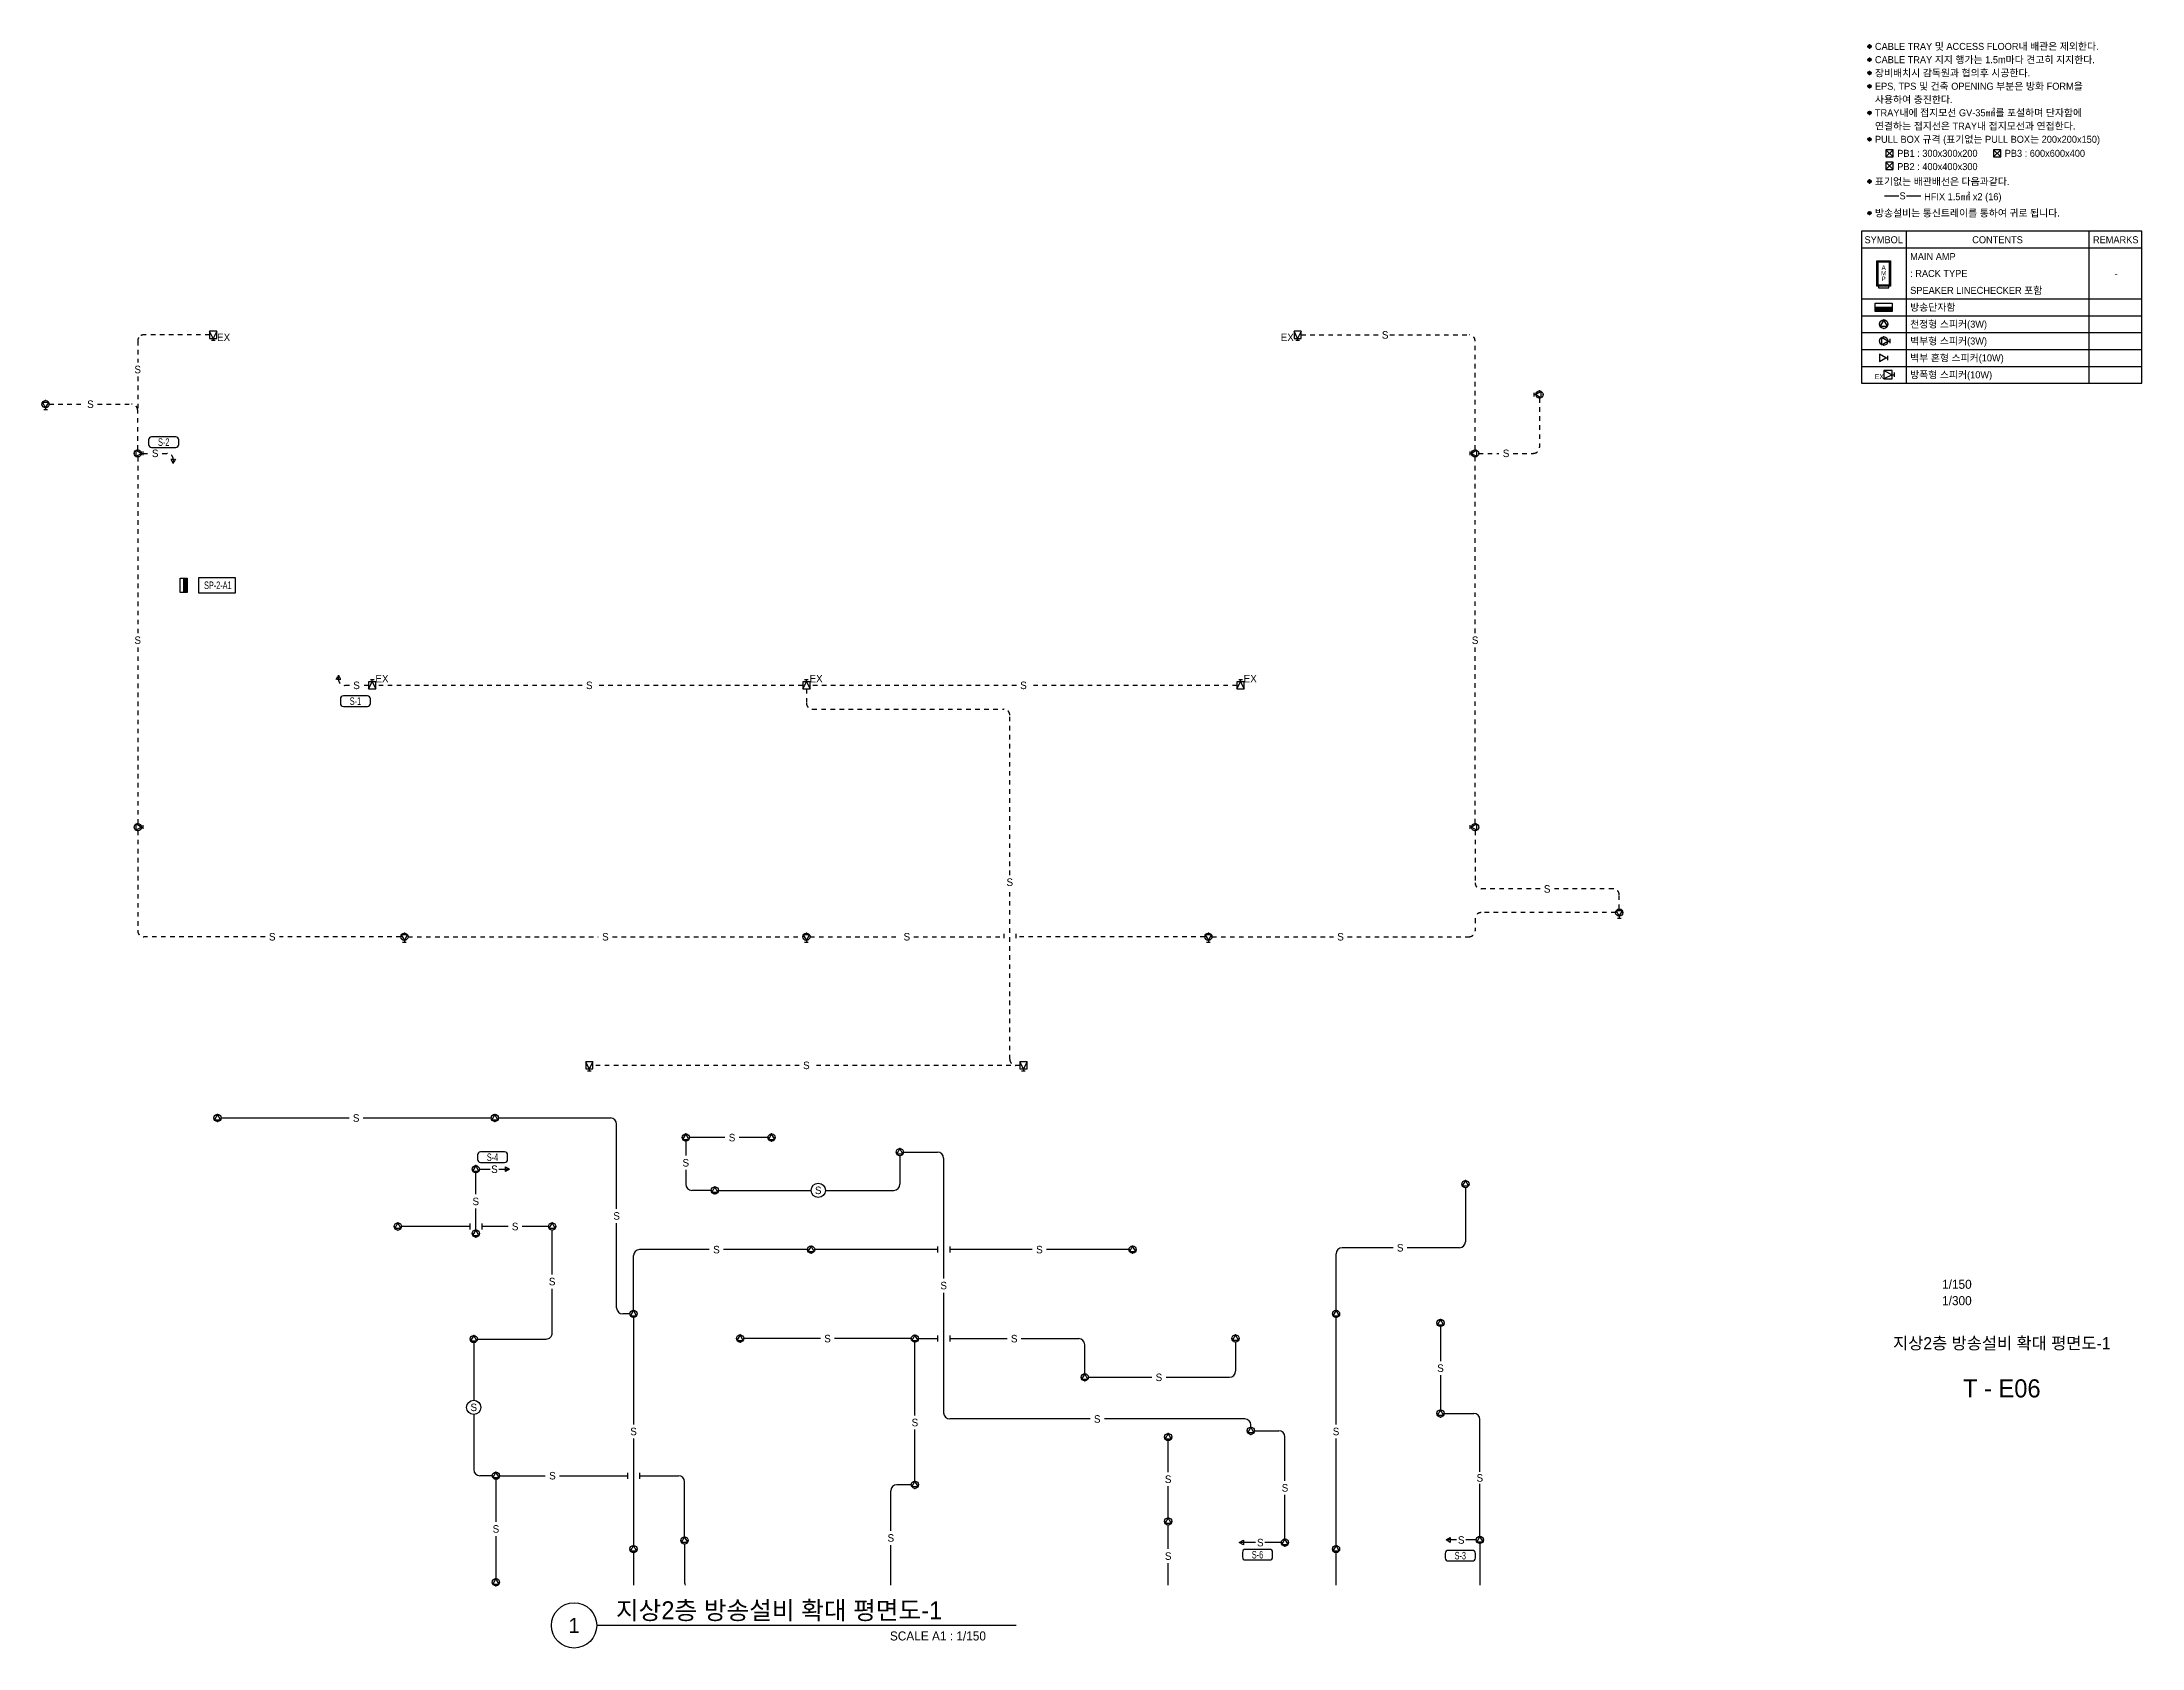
# Model space of a CAD drawing. Header units: millimetres. Extents: x 93478 to 502050, y -351975 to 881490.
# Drawn here: x 271420 to 375900, y -173775 to -93855 of the extents above; entities that cross this region are included whole.
import ezdxf
from ezdxf.enums import TextEntityAlignment as Align

# ---------------------------------------------------------------- set-up
doc = ezdxf.new("R2010")
doc.units = ezdxf.units.MM
doc.header["$LTSCALE"] = 150
doc.set_wipeout_variables(frame=1)
doc.linetypes.add('D1', pattern=[3, 1, -1, 1])
for name, color, linetype in [('------30 Public Address Terminal Board', 3, 'Continuous'), ('------31 Speaker', 3, 'Continuous'), ('-----20 General Symbol', 3, 'Continuous'), ('-----21 Embeded Wire in Ceiling or Wall', 4, 'Continuous'), ('-----23 Concealed or Exposed Wire', 4, 'D1'), ('-----29 Cable Schedule', 1, 'Continuous'), ('-----30 Text', 2, 'Continuous'), ('-----41 Drawing Title', 2, 'Continuous'), ('-----42 Drawing Number', 2, 'Continuous'), ('-----43 Drawing Scale', 3, 'Continuous')]:
    doc.layers.add(name, color=color, linetype=linetype)
doc.styles.add('ELEC', font='')
doc.styles.get('ELEC').set_extended_font_data('Dotum')

# ---------------------------------------------------------------- blocks, each defined once
blk = doc.blocks.new('E01-1')
blk.add_lwpolyline([(130, -75), (0, 150), (-130, -75)], close=True)
at = {"linetype": 'Continuous'}
blk.add_circle((0, 0), 150, dxfattribs=at)
for p in [(-150, 0), (0, 150), (150, 0), (0, -150)]:
    blk.add_point(p)
blk = doc.blocks.new('I04')
for p, q in [((-375, 150), (-75, 0)), ((-75, 0), (-375, -150)), ((-75, 0), (0, 0)), ((0, -75), (0, 75))]:
    blk.add_line(p, q)
blk.add_lwpolyline([(-375, -150), (-75, -150), (-75, 150), (-375, 150)], close=True)
blk = doc.blocks.new('I02')
for p, q in [((-75, 0), (0, 0)), ((0, -75), (0, 75))]:
    blk.add_line(p, q)
blk.add_lwpolyline([(-300, -130), (-75, 0), (-300, 130)], close=True)
at = {"linetype": 'Continuous'}
blk.add_circle((-225, 0), 150, dxfattribs=at)
for p in [(-225, 150), (-375, 0), (-225, -150), (-75, 0)]:
    blk.add_point(p)
blk = doc.blocks.new('O07')
blk.add_lwpolyline([(0, -100), (173, 0), (0, 100)], close=True)
blk = doc.blocks.new('I05')
blk.add_hatch(color=256).paths.add_polyline_path([(300, 150), (-300, 150), (-300, 0), (300, 0)])
blk.add_line((-300, 150), (300, 150))
blk.add_lwpolyline([(-300, 0), (-300, 300), (300, 300), (300, 0)], close=True)
blk = doc.blocks.new('I03')
for p, q in [((-75, 0), (0, 0)), ((0, -75), (0, 75))]:
    blk.add_line(p, q)
blk.add_lwpolyline([(-75, 0), (-300, 130), (-300, -130)], close=True)
blk = doc.blocks.new('I12')
for points in [[(300, 75), (-300, 75), (-300, 1200), (300, 1200)], [(225, 75), (-225, 75), (-225, 0), (225, 0)]]:
    blk.add_lwpolyline(points, close=True)
at = {"color": 1}
blk.add_lwpolyline([(-250, 1150), (250, 1150), (250, 125), (-250, 125)], close=True, dxfattribs=at)
at = {"style": 'ELEC'}
for s, p in [('A', (0, 900)), ('M', (0, 650)), ('P', (0, 400))]:
    blk.add_text(s, height=200, dxfattribs=at).set_placement(p, align=Align.MIDDLE)
blk = doc.blocks.new('A$C9b6ca0ab')
at = {"layer": '-----30 Text'}
h = blk.add_hatch(color=256, dxfattribs=at)
edge = h.paths.add_edge_path()
edge.add_arc((-32211, -9950), 160, 0, 360)
h = blk.add_hatch(color=256, dxfattribs=at)
edge = h.paths.add_edge_path()
edge.add_arc((-32211, -11271), 160, 0, 360)
h = blk.add_hatch(color=256, dxfattribs=at)
edge = h.paths.add_edge_path()
edge.add_arc((-32211, -12592), 160, 0, 360)
h = blk.add_hatch(color=256, dxfattribs=at)
edge = h.paths.add_edge_path()
edge.add_arc((-32211, -13913), 160, 0, 360)
h = blk.add_hatch(color=256, dxfattribs=at)
edge = h.paths.add_edge_path()
edge.add_arc((-32211, -16555), 160, 0, 360)
h = blk.add_hatch(color=256, dxfattribs=at)
edge = h.paths.add_edge_path()
edge.add_arc((-32211, -19196), 160, 0, 360)
h = blk.add_hatch(color=256, dxfattribs=at)
edge = h.paths.add_edge_path()
edge.add_arc((-32211, -23392), 160, 0, 360)
h = blk.add_hatch(color=256, dxfattribs=at)
edge = h.paths.add_edge_path()
edge.add_arc((-32211, -26534), 160, 0, 360)
at = {"layer": '-----20 General Symbol'}
for p, q in [((-29852, -20955), (-30580, -20227)), ((-29852, -20227), (-30580, -20955)), ((-19157, -20955), (-19885, -20227)), ((-19157, -20227), (-19885, -20955)), ((-29852, -22202), (-30580, -21474)), ((-29852, -21474), (-30580, -22202))]:
    blk.add_line(p, q, dxfattribs=at)
for points in [[(-30580, -20227), (-30580, -20955), (-29852, -20955), (-29852, -20227)], [(-19885, -20227), (-19885, -20955), (-19157, -20955), (-19157, -20227)], [(-30580, -21474), (-30580, -22202), (-29852, -22202), (-29852, -21474)]]:
    blk.add_lwpolyline(points, close=True, dxfattribs=at)
at = {"layer": '-----21 Embeded Wire in Ceiling or Wall'}
for p, q in [((-30734, -24820, 0), (-29310, -24820, 0)), ((-28528, -24820, 0), (-27115, -24820, 0))]:
    blk.add_line(p, q, dxfattribs=at)
at = {"layer": '-----30 Text'}
for centre in [(-32211, -9950), (-32211, -11271), (-32211, -12592), (-32211, -13913), (-32211, -16555), (-32211, -19196), (-32211, -23392, 0), (-32211, -26534, 0)]:
    blk.add_circle(centre, 160, dxfattribs=at)
for p in [(-32371, -9950), (-32211, -9790), (-32211, -10110), (-32051, -9950), (-32371, -11271), (-32211, -11111), (-32211, -11431), (-32211, -12432), (-32051, -11271), (-32371, -12592), (-32371, -13913), (-32211, -12752), (-32211, -14073), (-32051, -12592), (-32051, -13913), (-32371, -16555), (-32211, -16714), (-32051, -16555), (-32371, -19196), (-32211, -19037), (-32211, -19356), (-32051, -19196), (-32371, -23392, 0), (-32211, -23232, 0), (-32211, -23552, 0), (-32051, -23392, 0), (-32371, -26534, 0), (-32211, -26694, 0), (-32051, -26534, 0)]:
    blk.add_point(p, dxfattribs=at)
at = {"layer": '-----21 Embeded Wire in Ceiling or Wall', "style": 'ELEC'}
blk.add_text('S', height=700, dxfattribs=at).set_placement((-28925, -24820, 0), align=Align.MIDDLE_CENTER)
at = {"layer": '-----30 Text', "style": 'ELEC'}
for s, p in [('CABLE TRAY 및 ACCESS FLOOR내 배관은 제외한다.', (-31675, -9950)), ('장비배치시 감독원과 협의후 시공한다.', (-31675, -12592)), ('CABLE TRAY 지지 행가는 1.5m마다 견고히 지지한다.', (-31675, -11271)), ('EPS, TPS 및 건축 OPENING 부분은 방화 FORM을', (-31675, -13913)), ('TRAY내에 접지모선 GV-35㎟를 포설하며 단자함에', (-31675, -16555)), ('사용하여 충진한다.', (-31675, -15234)), ('연결하는 접지선은 TRAY내 접지모선과 연접한다.', (-31675, -17876)), ('PULL BOX 규격 (표기없는 PULL BOX는 200x200x150)', (-31675, -19196)), ('PB1 : 300x300x200', (-29455, -20591)), ('PB3 : 600x600x400', (-18761, -20591)), ('표기없는 배관배선은 다음과같다.', (-31675, -23392, 0)), ('PB2 : 400x400x300', (-29455, -21912)), ('HFIX 1.5㎟ x2 (16)', (-26777, -24907, 0)), ('방송설비는 통신트레이를 통하여 귀로 됩니다.', (-31675, -26534, 0))]:
    blk.add_text(s, height=700, dxfattribs=at).set_placement(p, align=Align.MIDDLE_LEFT)
at = {"color": 3}
blk.add_wipeout([(-5100, -28351), (-33000, -28351), (-33000, -43471), (-5100, -43471)], dxfattribs=at).dxf.layer = '-----29 Cable Schedule'
at = {"layer": '-----29 Cable Schedule'}
for p, q in [((-28569, -28351), (-28569, -30031)), ((-10380, -28351), (-10380, -30031)), ((-28569, -30031), (-28569, -43471)), ((-10380, -30031), (-10380, -43471)), ((-33000, -35071), (-5100, -35071)), ((-33000, -36751), (-5100, -36751)), ((-33000, -38431), (-5100, -38431)), ((-33000, -40111), (-5100, -40111)), ((-33000, -41791), (-5100, -41791))]:
    blk.add_line(p, q, dxfattribs=at)
at = {"layer": '-----29 Cable Schedule', "color": 3}
blk.add_line((-5100, -30031), (-33000, -30031), dxfattribs=at)
blk.add_lwpolyline([(-5100, -28351), (-33000, -28351), (-33000, -43471), (-5100, -43471)], close=True, dxfattribs=at)
at = {"layer": '------30 Public Address Terminal Board'}
for name, p, xscale, yscale, zscale in [('I12', (-30802, -33979), 2.240000000000387, 2.240000000000387, 2.240000000000387), ('I05', (-30802, -36331), 2.8, 2.8, 2.8)]:
    blk.add_blockref(name, p, dxfattribs=dict(at, xscale=xscale, yscale=yscale, zscale=zscale))
at = {"layer": '------31 Speaker', "xscale": 2.8, "yscale": 2.8, "zscale": 2.8}
for name, p in [('E01-1', (-30802, -37591)), ('I03', (-30382, -40951)), ('I04', (-29734, -42631))]:
    blk.add_blockref(name, p, dxfattribs=at)
at = {"layer": '-----20 General Symbol', "xscale": 2.8, "yscale": 2.8, "zscale": 2.8}
blk.add_blockref('I02', (-30172, -39271), dxfattribs=at)
at = {"layer": '------31 Speaker', "style": 'ELEC'}
blk.add_text('EX', height=500, dxfattribs=at).set_placement((-31699, -42811), align=Align.MIDDLE_LEFT)
at = {"layer": '-----29 Cable Schedule', "color": 2, "style": 'ELEC'}
for s, p in [('SYMBOL', (-30802, -29191)), ('CONTENTS', (-19474, -29191)), ('REMARKS', (-7716, -29191))]:
    blk.add_text(s, height=700, dxfattribs=at).set_placement(p, align=Align.MIDDLE)
at = {"layer": '-----30 Text', "style": 'ELEC'}
for s, p in [('MAIN AMP', (-28168, -30871)), (': RACK TYPE', (-28168, -32551)), ('-', (-7813, -32551)), ('SPEAKER LINECHECKER 포함 ', (-28168, -34231)), ('방송단자함', (-28168, -35911)), ('천정형 스피커(3W)', (-28168, -37591)), ('벽부형 스피커(3W)', (-28168, -39271)), ('벽부 혼형 스피커(10W)', (-28168, -40951)), ('방폭형 스피커(10W)', (-28168, -42631))]:
    blk.add_text(s, height=700, dxfattribs=at).set_placement(p, align=Align.MIDDLE_LEFT)

msp = doc.modelspace()

# ---------------------------------------------------------------- linework, layer by layer
at = {"layer": '------30 Public Address Terminal Board', "color": 1, "elevation": 0}
msp.add_lwpolyline([(279211, -120515), (279211, -121265), (281050, -121265), (281050, -120515)], close=True, dxfattribs=at)
at = {"layer": '-----21 Embeded Wire in Ceiling or Wall'}
for p, q in [((280330, -147400), (286696, -147400)), ((287404, -147400), (293770, -147400)), ((294130, -147400), (299710, -147400)), ((300010, -151921), (300010, -147700)), ((303450, -148555), (303450, -149274)), ((305396, -148375), (303630, -148375)), ((307542, -148375), (306104, -148375)), ((314100, -149280), (314100, -150700)), ((314280, -149100), (315980, -149100)), ((316280, -149400), (316280, -155385)), ((293000, -151196), (293000, -150130)), ((293180, -149950), (293724, -149950)), ((294143, -149950), (294680, -149950)), ((303450, -149981), (303450, -150700)), ((304715, -151000), (303750, -151000)), ((305075, -151000), (309686, -151000)), ((310394, -151000), (313800, -151000)), ((342238, -150870), (342238, -153558)), ((293000, -152970), (293000, -151904)), ((292700, -152800), (289305, -152800)), ((292700, -152650), (292700, -152950)), ((293300, -152650), (293300, -152950)), ((294606, -152800), (293300, -152800)), ((296620, -152800), (295314, -152800)), ((300010, -156850), (300010, -152629)), ((300850, -156970), (300850, -154250)), ((304621, -153950), (301150, -153950)), ((309503, -153950), (305329, -153950)), ((315980, -153950), (309863, -153950)), ((315980, -153800), (315980, -154100)), ((316580, -153800), (316580, -154100)), ((320688, -153950), (316580, -153950)), ((325503, -153950), (321396, -153950)), ((335800, -156970), (335800, -154158)), ((338640, -153858), (336100, -153858)), ((341938, -153858), (339348, -153858)), ((316280, -156093), (316280, -162077)), ((300670, -157150), (300310, -157150)), ((300850, -157330), (300850, -162646)), ((335800, -162646), (335800, -157330)), ((292900, -158580), (292900, -161446)), ((310146, -158377), (306330, -158375)), ((314670, -158380), (310854, -158378)), ((314850, -162201), (314850, -158560)), ((315030, -158380), (315980, -158376)), ((315980, -158225), (315980, -158525)), ((316580, -158230), (316580, -158530)), ((316580, -158380), (319436, -158380)), ((320144, -158380), (323000, -158380)), ((323300, -160125), (323300, -158680)), ((330800, -158550), (330800, -160005)), ((341000, -157780), (341000, -159496)), ((323480, -160305), (326636, -160305)), ((327344, -160305), (330500, -160305)), ((341000, -160204), (341000, -161920)), ((292900, -162154), (292900, -164900)), ((314850, -165470), (314850, -162909)), ((323567, -162377), (316580, -162377)), ((331262, -162377), (324275, -162377)), ((331562, -162782), (331562, -162677)), ((331742, -162962), (332962, -162962)), ((341180, -162100), (342658, -162100)), ((342958, -165014), (342958, -162400)), ((300850, -163354), (300850, -168670)), ((327450, -165021), (327450, -163455)), ((333262, -165451), (333262, -163262)), ((335800, -168670), (335800, -163354)), ((300550, -165050), (300550, -165350)), ((301150, -165050), (301150, -165350)), ((293825, -165200), (293200, -165200)), ((294005, -165380), (294005, -167496)), ((294185, -165200), (296461, -165200)), ((297169, -165200), (300550, -165200)), ((301150, -165200), (303090, -165200)), ((303390, -168245), (303390, -165500)), ((313652, -167944), (313652, -165950)), ((314670, -165650), (313952, -165650)), ((327450, -167295), (327450, -165729)), ((342958, -168220), (342958, -165608)), ((333262, -168348), (333262, -166159)), ((294005, -168204), (294005, -170320)), ((327450, -168846), (327450, -167655)), ((300850, -169030), (300850, -170650)), ((303390, -168605), (303390, -170525)), ((313652, -170645), (313652, -168651)), ((331800, -168528), (330982, -168528)), ((333082, -168528), (332267, -168528)), ((335800, -170650), (335800, -169030)), ((341796, -168400), (341278, -168400)), ((342778, -168400), (342262, -168400)), ((342959, -168580), (342958, -170650)), ((327450, -170650), (327450, -169554))]:
    msp.add_line(p, q, dxfattribs=at)
at = {"layer": '-----21 Embeded Wire in Ceiling or Wall', "elevation": 0}
msp.add_lwpolyline([(296800, -155186), (296800, -152980)], dxfattribs=at)
msp.add_lwpolyline([(293080, -158400), (296500, -158400, 0.4142136), (296800, -158100), (296800, -155894)], format="xyb", dxfattribs=at)
at = {"layer": '-----21 Embeded Wire in Ceiling or Wall'}
for centre in [(310040, -151000), (292900, -161800)]:
    msp.add_circle(centre, 354, dxfattribs=at)
for centre, start, end in [((299710, -147700), 0, 90), ((315980, -149400), 0, 90), ((303750, -150700), 180, 270), ((313800, -150700), 270, 0), ((341938, -153558), 270, 0), ((301150, -154250), 90, 179.99995), ((336100, -154158), 90, 180), ((300310, -156850), 180, 270), ((323000, -158680), 0, 90), ((330500, -160005), 270, 0), ((316580, -162077), 180, 270), ((331262, -162677), 0, 90), ((332962, -163262), 0, 90), ((342658, -162400), 0, 90), ((293200, -164900), 180, 270), ((303090, -165500), 0, 90), ((313952, -165950), 90, 180), ((303690, -170525), 180, 204.62445)]:
    msp.add_arc(centre, 300, start, end, dxfattribs=at)
at = {"layer": '-----23 Concealed or Exposed Wire', "ltscale": 1.5}
for p, q in [((279760, -108430), (276480, -108430)), ((334070, -108430), (338013, -108430)), ((338479, -108430), (342420, -108430)), ((276180, -108730), (276180, -109799)), ((342720, -114145), (342720, -108730)), ((345920, -111580), (345920, -114025)), ((271780, -111880), (273476, -111880)), ((274184, -111880), (275880, -111880)), ((276180, -114145), (276180, -112180)), ((276180, -114505), (276180, -123271)), ((276450, -114325), (276696, -114325)), ((277404, -114325), (277650, -114325)), ((277950, -114625), (277950, -114825)), ((342720, -123271), (342720, -114505)), ((342900, -114325), (343906, -114325)), ((344614, -114325), (345620, -114325)), ((276180, -123979), (276180, -132745)), ((342720, -132745), (342720, -123979)), ((286170, -125570), (286170, -125370)), ((286716, -125870), (286470, -125870)), ((287670, -125870), (287424, -125870)), ((298296, -125870), (288030, -125870)), ((309270, -125870), (299004, -125870)), ((309450, -126050), (309450, -126750)), ((319896, -125870), (309630, -125870)), ((330870, -125870), (320604, -125870)), ((309750, -127050), (319270, -127050)), ((319570, -135311), (319570, -127350)), ((276180, -133105), (276180, -138080)), ((342720, -133105), (342720, -135700)), ((319570, -144480), (319570, -136019)), ((345952, -136000), (343020, -136000)), ((349593, -136000), (346660, -136000)), ((349893, -137000), (349893, -136300)), ((342720, -137480), (342720, -138080)), ((349713, -137180), (343020, -137180)), ((282521, -138380), (276480, -138380)), ((289270, -138380), (283229, -138380)), ((289630, -138380), (299096, -138380)), ((299804, -138380), (309270, -138380)), ((309630, -138380), (314096, -138380)), ((314804, -138380), (319270, -138380)), ((319270, -138230), (319270, -138530)), ((319870, -138230), (319870, -138530)), ((329270, -138380), (319870, -138380)), ((329630, -138380), (335671, -138380)), ((336379, -138380), (342420, -138380)), ((309096, -144780), (298830, -144780)), ((320070, -144780), (309804, -144780)), ((320070, -144780), (319870, -144780))]:
    msp.add_line(p, q, dxfattribs=at)
at = {"layer": '-----23 Concealed or Exposed Wire', "ltscale": 1.5, "elevation": 0}
msp.add_lwpolyline([(276180, -110507), (276180, -112180)], dxfattribs=at)
at = {"layer": '-----23 Concealed or Exposed Wire'}
msp.add_arc((276480, -108730), 300, 90, 180, dxfattribs=at)
at = {"layer": '-----23 Concealed or Exposed Wire', "ltscale": 1.5}
for centre, start, end in [((342420, -108730), 0, 90), ((275880, -112180), 0, 90), ((277650, -114625), 0, 90), ((345620, -114025), 270, 0), ((286470, -125570), 180, 270), ((309750, -126750), 180, 270), ((319270, -127350), 0, 90), ((343020, -135700), 180, 270), ((349593, -136300), 0, 90), ((343020, -137480), 90, 180), ((276480, -138080), 180, 270), ((342420, -138080), 270, 0), ((319870, -144480), 180, 270)]:
    msp.add_arc(centre, 300, start, end, dxfattribs=at)
at = {"layer": '-----41 Drawing Title', "color": 7}
msp.add_line((319884, -172650), (299016, -172650), dxfattribs=at)
msp.add_circle((297891, -172650), 1125, dxfattribs=at)
at = {"color": 1, "linetype": 'Continuous', "elevation": 0}
for points in [[(276725, -113878, 0.4142136), (276875, -114028), (278075, -114028, 0.4142136), (278225, -113878), (278225, -113653, 0.4142136), (278075, -113503), (276875, -113503, 0.4142136), (276725, -113653)], [(286264, -126769, 0.4142136), (286414, -126919), (287614, -126919, 0.4142136), (287764, -126769), (287764, -126544, 0.4142136), (287614, -126394), (286414, -126394, 0.4142136), (286264, -126544)], [(293085, -149466, 0.4142136), (293235, -149616), (294435, -149616, 0.4142136), (294585, -149466), (294585, -149241, 0.4142136), (294435, -149091), (293235, -149091, 0.4142136), (293085, -149241)], [(331145, -169244, 0.4142136), (331295, -169394), (332495, -169394, 0.4142136), (332645, -169244), (332645, -169019, 0.4142136), (332495, -168869), (331295, -168869, 0.4142136), (331145, -169019)], [(341234, -169291, 0.4142136), (341384, -169441), (342584, -169441, 0.4142136), (342734, -169291), (342734, -169066, 0.4142136), (342584, -168916), (341384, -168916, 0.4142136), (341234, -169066)]]:
    msp.add_lwpolyline(points, format="xyb", close=True, dxfattribs=at)

# ---------------------------------------------------------------- block references
at = {"layer": '------30 Public Address Terminal Board', "xscale": 1.2, "yscale": 1.2, "zscale": 1.2, "rotation": 89.99999999999999}
msp.add_blockref('I05', (278650, -120890), dxfattribs=at)
at = {"layer": '------31 Speaker', "xscale": 1.2, "yscale": 1.2, "zscale": 1.2}
for name, p, rotation in [('I04', (279940, -108700), 269.9999999999999), ('I04', (333890, -108700), 269.9999999999999), ('I02', (271600, -112150), 270), ('I02', (345650, -111400), 180), ('I02', (342450, -114325), 180), ('I04', (287850, -125600), 89.99999999999993), ('I04', (309450, -125600), 89.99999999999993), ('I04', (331050, -125600), 89.99999999999993), ('I02', (342450, -132925), 180), ('I02', (349893, -137450), 270), ('I02', (289450, -138650), 270), ('I02', (309450, -138650), 270), ('I02', (329450, -138650), 270), ('I04', (298650, -145050), 270), ('I04', (320250, -145050), 270)]:
    msp.add_blockref(name, p, dxfattribs=dict(at, rotation=rotation))
for name, p in [('I02', (276450, -114325)), ('I02', (276450, -132925)), ('E01-1', (280150, -147400)), ('E01-1', (293950, -147400)), ('E01-1', (303450, -148375)), ('E01-1', (307722, -148375)), ('E01-1', (314100, -149100)), ('E01-1', (293000, -149950)), ('E01-1', (293000, -149950)), ('E01-1', (304895, -151000)), ('E01-1', (342238, -150690)), ('E01-1', (289125, -152800)), ('E01-1', (293000, -153150)), ('E01-1', (293000, -153150)), ('E01-1', (296800, -152800)), ('E01-1', (309683, -153950)), ('E01-1', (325683, -153950)), ('E01-1', (300850, -157150)), ('E01-1', (335800, -157150)), ('E01-1', (341000, -157600)), ('E01-1', (292900, -158400)), ('E01-1', (292900, -158400)), ('E01-1', (306150, -158375)), ('E01-1', (314850, -158380)), ('E01-1', (330800, -158370)), ('E01-1', (323300, -160305)), ('E01-1', (341000, -162100)), ('E01-1', (331562, -162962)), ('E01-1', (327450, -163275)), ('E01-1', (294005, -165200)), ('E01-1', (314850, -165650)), ('E01-1', (327450, -167475)), ('E01-1', (300850, -168850)), ('E01-1', (303390, -168425)), ('E01-1', (333262, -168528)), ('E01-1', (335800, -168850)), ('E01-1', (342958, -168400)), ('E01-1', (294005, -170500))]:
    msp.add_blockref(name, p, dxfattribs=at)
at = {"layer": '-----21 Embeded Wire in Ceiling or Wall', "xscale": -1.2, "yscale": 1.2, "zscale": 1.2, "rotation": 180}
msp.add_blockref('O07', (294472, -149950), dxfattribs=at)
at = {"layer": '-----21 Embeded Wire in Ceiling or Wall', "xscale": -1.2, "yscale": 1.2, "zscale": 1.2}
for p in [(331190, -168528), (341486, -168400)]:
    msp.add_blockref('O07', p, dxfattribs=at)
at = {"layer": '-----23 Concealed or Exposed Wire', "ltscale": 1.5, "xscale": -1.2, "yscale": 1.2, "zscale": 1.2}
for p, rotation in [((277950, -114617), 90), ((286170, -125578), 270)]:
    msp.add_blockref('O07', p, dxfattribs=dict(at, rotation=rotation))
at = {"layer": '-----29 Cable Schedule', "xscale": 0.5, "yscale": 0.5, "zscale": 0.5}
msp.add_blockref('A$C9b6ca0ab', (378450, -89100), dxfattribs=at)

# ---------------------------------------------------------------- texts
at = {"layer": '------30 Public Address Terminal Board', "style": 'ELEC', "width": 0.7}
msp.add_text('SP-2-A1', height=375, dxfattribs=at).set_placement((280168, -120890), align=Align.MIDDLE_CENTER)
at = {"layer": '------31 Speaker', "style": 'ELEC'}
for p in [(280456, -108553), (333376, -108553), (288333, -125537), (309933, -125537), (331533, -125537)]:
    msp.add_text('EX', height=375, dxfattribs=at).set_placement(p, align=Align.MIDDLE_CENTER)
at = {"layer": '-----21 Embeded Wire in Ceiling or Wall', "style": 'ELEC'}
for p in [(277050, -114325), (287050, -147400), (305750, -148375), (293930, -149950), (303450, -149628), (293000, -151550), (310040, -151000), (300010, -152275), (294960, -152800), (304975, -153950), (321042, -153950), (338994, -153858, 0), (296800, -155540), (316280, -155739), (310500, -158378), (319790, -158380), (341000, -159850), (326990, -160305), (292900, -161800), (300850, -163000), (314850, -162555), (323921, -162377), (335800, -163000), (296815, -165200), (327450, -165375), (333262, -165805), (342958, -165310), (294005, -167850), (313652, -168298), (342028, -168400), (327450, -169200), (332032, -168528)]:
    msp.add_text('S', height=375, dxfattribs=at).set_placement(p, align=Align.MIDDLE_CENTER)
at = {"layer": '-----23 Concealed or Exposed Wire', "ltscale": 1.5, "style": 'ELEC'}
for p in [(338245, -108430), (276180, -110153), (273830, -111880), (344260, -114325), (276180, -123625), (342720, -123625), (287070, -125870), (298650, -125870), (320250, -125870), (319570, -135665), (346306, -136000), (282875, -138380), (299450, -138380), (314450, -138380), (336025, -138380), (309450, -144780)]:
    msp.add_text('S', height=375, dxfattribs=at).set_placement(p, align=Align.MIDDLE_CENTER)
at = {"layer": '-----41 Drawing Title', "style": 'ELEC'}
msp.add_text('지상2층 방송설비 확대 평면도-1', height=600, dxfattribs=at).set_placement((368925, -158605), align=Align.MIDDLE_CENTER)
at = {"layer": '-----41 Drawing Title', "color": 2, "style": 'ELEC'}
msp.add_text('지상2층 방송설비 확대 평면도-1', height=900, dxfattribs=at).set_placement((299974, -172350))
at = {"layer": '-----41 Drawing Title', "color": 7, "style": 'ELEC'}
msp.add_text('1', height=750, dxfattribs=at).set_placement((297891, -172650), align=Align.MIDDLE)
at = {"layer": '-----41 Drawing Title', "style": 'ELEC'}
msp.add_text('SCALE A1 : 1/150', height=450, dxfattribs=at).set_placement((318384, -173400), align=Align.RIGHT)
at = {"layer": '-----42 Drawing Number', "style": 'ELEC'}
msp.add_text('T - E06', height=900, dxfattribs=at).set_placement((368925, -160855), align=Align.MIDDLE_CENTER)
at = {"layer": '-----43 Drawing Scale', "style": 'ELEC'}
for s, p in [('1/150', (366690, -155675)), ('1/300', (366690, -156490))]:
    msp.add_text(s, height=450, dxfattribs=at).set_placement(p, align=Align.MIDDLE_CENTER)
at = {"linetype": 'Continuous', "style": 'ELEC', "width": 0.7}
for s, p in [('S-2', (277475, -113765)), ('S-1', (287014, -126656)), ('S-4', (293835, -149353)), ('S-6', (331895, -169132)), ('S-3', (341984, -169179))]:
    msp.add_text(s, height=375, dxfattribs=at).set_placement(p, align=Align.MIDDLE)

doc.saveas('drawing.dxf')
